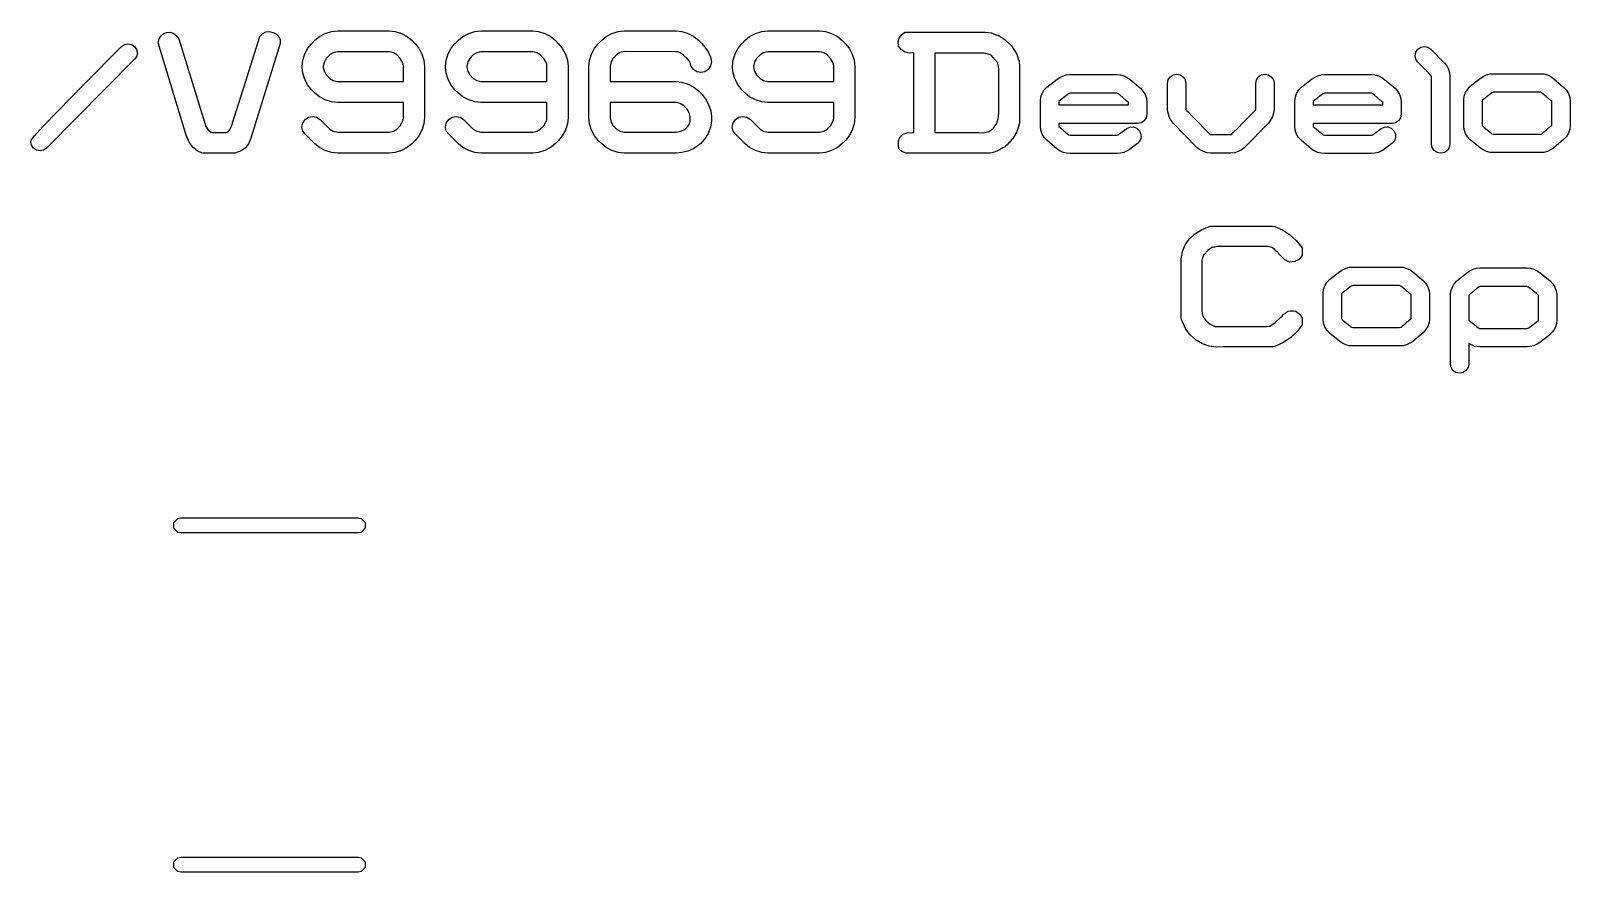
# Model space of a CAD drawing. Header units: inches. Extents: x 2.93 to 6.73, y -4.05 to -2.01.
# Drawn here: x 3.4394 to 3.9252, y -3.4378 to -3.1722 of the extents above; entities that cross this region are included whole.
import ezdxf

# ---------------------------------------------------------------- set-up
doc = ezdxf.new("R2010")
doc.units = ezdxf.units.IN
doc.header["$MEASUREMENT"] = 0
doc.layers.add('BLACK', color=7, linetype='CONTINUOUS')

msp = doc.modelspace()

# ---------------------------------------------------------------- linework, layer by layer
at = {"layer": 'BLACK', "linetype": 'CONTINUOUS'}
for p, q in [((3.46809, -3.17714), (3.46896, -3.17656)), ((3.46896, -3.17656), (3.47007, -3.17636)), ((3.47007, -3.17636), (3.4712, -3.17657)), ((3.4712, -3.17657), (3.47217, -3.17719)), ((3.47966, -3.17603), (3.47992, -3.17476)), ((3.48843, -3.20514), (3.47966, -3.17603)), ((3.47992, -3.17476), (3.48044, -3.17383)), ((3.48044, -3.17383), (3.4812, -3.17316)), ((3.4812, -3.17316), (3.48225, -3.17273)), ((3.48225, -3.17273), (3.48334, -3.17264)), ((3.48334, -3.17264), (3.48431, -3.17292)), ((3.48431, -3.17292), (3.48522, -3.17357)), ((3.48522, -3.17357), (3.48611, -3.17471)), ((3.48611, -3.17471), (3.49471, -3.20238)), ((3.50722, -3.18845), (3.51168, -3.17405)), ((3.51813, -3.17626), (3.50882, -3.20615)), ((3.51168, -3.17405), (3.51263, -3.17307)), ((3.51263, -3.17307), (3.51361, -3.17256)), ((3.51361, -3.17256), (3.51467, -3.17244)), ((3.51467, -3.17244), (3.51587, -3.17273)), ((3.51587, -3.17273), (3.517, -3.1733)), ((3.517, -3.1733), (3.51771, -3.17405)), ((3.51771, -3.17405), (3.51809, -3.17501)), ((3.51809, -3.17501), (3.51813, -3.17626)), ((3.52685, -3.17769), (3.52798, -3.17628)), ((3.52798, -3.17628), (3.52909, -3.17518)), ((3.52909, -3.17518), (3.5305, -3.17404)), ((3.5305, -3.17404), (3.53234, -3.17306)), ((3.53234, -3.17306), (3.53433, -3.17242)), ((3.53433, -3.17242), (3.5362, -3.17221)), ((3.5362, -3.17221), (3.55257, -3.17221)), ((3.55257, -3.17221), (3.55439, -3.17241)), ((3.55439, -3.17241), (3.55637, -3.17306)), ((3.55637, -3.17306), (3.55821, -3.17404)), ((3.55821, -3.17404), (3.55962, -3.17518)), ((3.55962, -3.17518), (3.56073, -3.17629)), ((3.56073, -3.17629), (3.56187, -3.17769)), ((3.57212, -3.17769), (3.57326, -3.17628)), ((3.57326, -3.17628), (3.57436, -3.17518)), ((3.57436, -3.17518), (3.57577, -3.17404)), ((3.57577, -3.17404), (3.57761, -3.17306)), ((3.57761, -3.17306), (3.5796, -3.17242)), ((3.5796, -3.17242), (3.58147, -3.17221)), ((3.58147, -3.17221), (3.59784, -3.17221)), ((3.59784, -3.17221), (3.59966, -3.17241)), ((3.59966, -3.17241), (3.60164, -3.17306)), ((3.60164, -3.17306), (3.60349, -3.17404)), ((3.60349, -3.17404), (3.60489, -3.17518)), ((3.60489, -3.17518), (3.606, -3.17629)), ((3.606, -3.17629), (3.60714, -3.17769)), ((3.61729, -3.17774), (3.61842, -3.17633)), ((3.61842, -3.17633), (3.61958, -3.17518)), ((3.61958, -3.17518), (3.62098, -3.17404)), ((3.62098, -3.17404), (3.62283, -3.17306)), ((3.62283, -3.17306), (3.62482, -3.17242)), ((3.62482, -3.17242), (3.62669, -3.17221)), ((3.62669, -3.17221), (3.64306, -3.17221)), ((3.64306, -3.17221), (3.64492, -3.17241)), ((3.64492, -3.17241), (3.64689, -3.17306)), ((3.64689, -3.17306), (3.64871, -3.17403)), ((3.64871, -3.17403), (3.65011, -3.17516)), ((3.65011, -3.17516), (3.65121, -3.17626)), ((3.65121, -3.17626), (3.65217, -3.17734)), ((3.66263, -3.17769), (3.66376, -3.17628)), ((3.66376, -3.17628), (3.66486, -3.17518)), ((3.66486, -3.17518), (3.66627, -3.17404)), ((3.66627, -3.17404), (3.66811, -3.17306)), ((3.66811, -3.17306), (3.67011, -3.17242)), ((3.67011, -3.17242), (3.67198, -3.17221)), ((3.67198, -3.17221), (3.68834, -3.17221)), ((3.68834, -3.17221), (3.69016, -3.17241)), ((3.69016, -3.17241), (3.69215, -3.17306)), ((3.69215, -3.17306), (3.69399, -3.17404)), ((3.69399, -3.17404), (3.6954, -3.17518)), ((3.6954, -3.17518), (3.6965, -3.17629)), ((3.6965, -3.17629), (3.69764, -3.17769)), ((3.71314, -3.17573), (3.71342, -3.17459)), ((3.71324, -3.17707), (3.71314, -3.17573)), ((3.71342, -3.17459), (3.71409, -3.17358)), ((3.71409, -3.17358), (3.71522, -3.17267)), ((3.71522, -3.17267), (3.71655, -3.17267)), ((3.71655, -3.17267), (3.71688, -3.17267)), ((3.71688, -3.17267), (3.74036, -3.17267)), ((3.74036, -3.17267), (3.74069, -3.17267)), ((3.74069, -3.17267), (3.74248, -3.17289)), ((3.74248, -3.17289), (3.74432, -3.17355)), ((3.74432, -3.17355), (3.74466, -3.17355)), ((3.74466, -3.17355), (3.74692, -3.17502)), ((3.74692, -3.17502), (3.74889, -3.17701)), ((3.47217, -3.18122), (3.44439, -3.20923)), ((3.4561, -3.18926), (3.46809, -3.17714)), ((3.47217, -3.17719), (3.47283, -3.17812)), ((3.47282, -3.18038), (3.47217, -3.18122)), ((3.47305, -3.17924), (3.47282, -3.18038)), ((3.47283, -3.17812), (3.47305, -3.17924)), ((3.52507, -3.18335), (3.52526, -3.18151)), ((3.52526, -3.18151), (3.52589, -3.17953)), ((3.52589, -3.17953), (3.52685, -3.17769)), ((3.53267, -3.18092), (3.53206, -3.18203)), ((3.53377, -3.17982), (3.53267, -3.18092)), ((3.53487, -3.17919), (3.53377, -3.17982)), ((3.53563, -3.17891), (3.53487, -3.17919)), ((3.5362, -3.17883), (3.53563, -3.17891)), ((3.55257, -3.17883), (3.5362, -3.17883)), ((3.55313, -3.17891), (3.55257, -3.17883)), ((3.55386, -3.17919), (3.55313, -3.17891)), ((3.55494, -3.17982), (3.55386, -3.17919)), ((3.55604, -3.18092), (3.55494, -3.17982)), ((3.55667, -3.18203), (3.55604, -3.18092)), ((3.56187, -3.17769), (3.56285, -3.17954)), ((3.56285, -3.17954), (3.5635, -3.18153)), ((3.5635, -3.18153), (3.5637, -3.18339)), ((3.57034, -3.18335), (3.57054, -3.18151)), ((3.57054, -3.18151), (3.57116, -3.17953)), ((3.57116, -3.17953), (3.57212, -3.17769)), ((3.57794, -3.18092), (3.57733, -3.18203)), ((3.57905, -3.17982), (3.57794, -3.18092)), ((3.58015, -3.17919), (3.57905, -3.17982)), ((3.5809, -3.17891), (3.58015, -3.17919)), ((3.58147, -3.17883), (3.5809, -3.17891)), ((3.59784, -3.17883), (3.58147, -3.17883)), ((3.5984, -3.17891), (3.59784, -3.17883)), ((3.59913, -3.17919), (3.5984, -3.17891)), ((3.60021, -3.17982), (3.59913, -3.17919)), ((3.60131, -3.18092), (3.60021, -3.17982)), ((3.60195, -3.18203), (3.60131, -3.18092)), ((3.60714, -3.17769), (3.60812, -3.17954)), ((3.60812, -3.17954), (3.60877, -3.18153)), ((3.60877, -3.18153), (3.60897, -3.18339)), ((3.61555, -3.18343), (3.61574, -3.18157)), ((3.61574, -3.18157), (3.61635, -3.17958)), ((3.61635, -3.17958), (3.61729, -3.17774)), ((3.62316, -3.18087), (3.62255, -3.18205)), ((3.62431, -3.17971), (3.62316, -3.18087)), ((3.62536, -3.17908), (3.62431, -3.17971)), ((3.62663, -3.17877), (3.62536, -3.17908)), ((3.643, -3.17883), (3.62663, -3.17877)), ((3.64357, -3.1789), (3.643, -3.17883)), ((3.64432, -3.17918), (3.64357, -3.1789)), ((3.64543, -3.17987), (3.64432, -3.17918)), ((3.64653, -3.18092), (3.64543, -3.17987)), ((3.64716, -3.18172), (3.64653, -3.18092)), ((3.64752, -3.1823), (3.64716, -3.18172)), ((3.65217, -3.17734), (3.6532, -3.17883)), ((3.6532, -3.17883), (3.65395, -3.18046)), ((3.65395, -3.18046), (3.65419, -3.18202)), ((3.66084, -3.18335), (3.66104, -3.18151)), ((3.66104, -3.18151), (3.66167, -3.17953)), ((3.66167, -3.17953), (3.66263, -3.17769)), ((3.66845, -3.18092), (3.66784, -3.18203)), ((3.66955, -3.17982), (3.66845, -3.18092)), ((3.67065, -3.17919), (3.66955, -3.17982)), ((3.67141, -3.17891), (3.67065, -3.17919)), ((3.67198, -3.17883), (3.67141, -3.17891)), ((3.68834, -3.17883), (3.67198, -3.17883)), ((3.68891, -3.17891), (3.68834, -3.17883)), ((3.68964, -3.17919), (3.68891, -3.17891)), ((3.69071, -3.17982), (3.68964, -3.17919)), ((3.69182, -3.18092), (3.69071, -3.17982)), ((3.69245, -3.18203), (3.69182, -3.18092)), ((3.69764, -3.17769), (3.69862, -3.17954)), ((3.69862, -3.17954), (3.69927, -3.18153)), ((3.69927, -3.18153), (3.69948, -3.18339)), ((3.71421, -3.17824), (3.71324, -3.17707)), ((3.71531, -3.17894), (3.71421, -3.17824)), ((3.71657, -3.17926), (3.71531, -3.17894)), ((3.71809, -3.17916), (3.71657, -3.17926)), ((3.71809, -3.20392), (3.71809, -3.17916)), ((3.72548, -3.17929), (3.7247, -3.17929)), ((3.7247, -3.17929), (3.7247, -3.20392)), ((3.73948, -3.17929), (3.72548, -3.17929)), ((3.74025, -3.17929), (3.73948, -3.17929)), ((3.7415, -3.17955), (3.74025, -3.17929)), ((3.74245, -3.17995), (3.7415, -3.17955)), ((3.74369, -3.18124), (3.74245, -3.17995)), ((3.74455, -3.18237), (3.74369, -3.18124)), ((3.74889, -3.17701), (3.75061, -3.1796)), ((3.75061, -3.1796), (3.75116, -3.18136)), ((3.75116, -3.18136), (3.75127, -3.18158)), ((3.75127, -3.18158), (3.75138, -3.18378)), ((3.8763, -3.18007), (3.8765, -3.17895)), ((3.8765, -3.18119), (3.8763, -3.18007)), ((3.8765, -3.17895), (3.87712, -3.17803)), ((3.87712, -3.18211), (3.8765, -3.18119)), ((3.87712, -3.17803), (3.87809, -3.17737)), ((3.87809, -3.17737), (3.87919, -3.17718)), ((3.87919, -3.17718), (3.88029, -3.17741)), ((3.88029, -3.17741), (3.8812, -3.17803)), ((3.8812, -3.17803), (3.88556, -3.18244)), ((3.52506, -3.18338), (3.52507, -3.18335)), ((3.52506, -3.18382), (3.52506, -3.18338)), ((3.52526, -3.18559), (3.52506, -3.18382)), ((3.52589, -3.18756), (3.52526, -3.18559)), ((3.53206, -3.18203), (3.53173, -3.18335)), ((3.53173, -3.18335), (3.53173, -3.18379)), ((3.53173, -3.18379), (3.53206, -3.18507)), ((3.53206, -3.18507), (3.53267, -3.18611)), ((3.53267, -3.18611), (3.53377, -3.18722)), ((3.55695, -3.18278), (3.55667, -3.18203)), ((3.55703, -3.18335), (3.55695, -3.18278)), ((3.55703, -3.18821), (3.55703, -3.18335)), ((3.5637, -3.18339), (3.5637, -3.1997)), ((3.57034, -3.18338), (3.57034, -3.18335)), ((3.57034, -3.18382), (3.57034, -3.18338)), ((3.57053, -3.18559), (3.57034, -3.18382)), ((3.57116, -3.18756), (3.57053, -3.18559)), ((3.57733, -3.18203), (3.577, -3.18335)), ((3.577, -3.18335), (3.577, -3.18379)), ((3.577, -3.18379), (3.57733, -3.18507)), ((3.57733, -3.18507), (3.57794, -3.18611)), ((3.57794, -3.18611), (3.57905, -3.18722)), ((3.60222, -3.18278), (3.60195, -3.18203)), ((3.6023, -3.18335), (3.60222, -3.18278)), ((3.6023, -3.18821), (3.6023, -3.18335)), ((3.60897, -3.18339), (3.60897, -3.1997)), ((3.61555, -3.19971), (3.61555, -3.18343)), ((3.62255, -3.18205), (3.62222, -3.18335)), ((3.62222, -3.18335), (3.62222, -3.18821)), ((3.64784, -3.18347), (3.64752, -3.1823)), ((3.64859, -3.18447), (3.64784, -3.18347)), ((3.64964, -3.18516), (3.64859, -3.18447)), ((3.65083, -3.18538), (3.64964, -3.18516)), ((3.65211, -3.18514), (3.65083, -3.18538)), ((3.6532, -3.18439), (3.65211, -3.18514)), ((3.65394, -3.1833), (3.6532, -3.18439)), ((3.65419, -3.18202), (3.65394, -3.1833)), ((3.66084, -3.18338), (3.66084, -3.18335)), ((3.66084, -3.18382), (3.66084, -3.18338)), ((3.66104, -3.18559), (3.66084, -3.18382)), ((3.66167, -3.18756), (3.66104, -3.18559)), ((3.66784, -3.18203), (3.66751, -3.18335)), ((3.66751, -3.18335), (3.66751, -3.18379)), ((3.66751, -3.18379), (3.66784, -3.18507)), ((3.66784, -3.18507), (3.66845, -3.18611)), ((3.66845, -3.18611), (3.66955, -3.18722)), ((3.69273, -3.18278), (3.69245, -3.18203)), ((3.69281, -3.18335), (3.69273, -3.18278)), ((3.69281, -3.18821), (3.69281, -3.18335)), ((3.69948, -3.18339), (3.69948, -3.1997)), ((3.74488, -3.18424), (3.74455, -3.18237)), ((3.74488, -3.1981), (3.74488, -3.18424)), ((3.75138, -3.18378), (3.75138, -3.20137)), ((3.76415, -3.18691), (3.76521, -3.18644)), ((3.76521, -3.18644), (3.76633, -3.18615)), ((3.76633, -3.18615), (3.76734, -3.18606)), ((3.76734, -3.18606), (3.78222, -3.18606)), ((3.78222, -3.18606), (3.78327, -3.18616)), ((3.78327, -3.18616), (3.78439, -3.18647)), ((3.78439, -3.18647), (3.78545, -3.18696)), ((3.79901, -3.18673), (3.79992, -3.18611)), ((3.79992, -3.18611), (3.80104, -3.1859)), ((3.80104, -3.1859), (3.80217, -3.18611)), ((3.80217, -3.18611), (3.80311, -3.18673)), ((3.82678, -3.18673), (3.8277, -3.18611)), ((3.8277, -3.18611), (3.82882, -3.1859)), ((3.82882, -3.1859), (3.82995, -3.18611)), ((3.82995, -3.18611), (3.83089, -3.18673)), ((3.84447, -3.18691), (3.84552, -3.18644)), ((3.84552, -3.18644), (3.84665, -3.18615)), ((3.84665, -3.18615), (3.84765, -3.18606)), ((3.84765, -3.18606), (3.86253, -3.18606)), ((3.86253, -3.18606), (3.86358, -3.18616)), ((3.86358, -3.18616), (3.86471, -3.18647)), ((3.86471, -3.18647), (3.86577, -3.18696)), ((3.87776, -3.18277), (3.87712, -3.18211)), ((3.87919, -3.18423), (3.87776, -3.18277)), ((3.88065, -3.18572), (3.87919, -3.18423)), ((3.88137, -3.18646), (3.88065, -3.18572)), ((3.88148, -3.18674), (3.88137, -3.18646)), ((3.88556, -3.18244), (3.88624, -3.18329)), ((3.88624, -3.18329), (3.8868, -3.18437)), ((3.8868, -3.18437), (3.88715, -3.18553)), ((3.88715, -3.18553), (3.88726, -3.18663)), ((3.88726, -3.18663), (3.88726, -3.20796)), ((3.89693, -3.18719), (3.89778, -3.1866)), ((3.89778, -3.1866), (3.89883, -3.18614)), ((3.89883, -3.18614), (3.89996, -3.18584)), ((3.89996, -3.18584), (3.90096, -3.18575)), ((3.90096, -3.18575), (3.91584, -3.18575)), ((3.91584, -3.18575), (3.91689, -3.18585)), ((3.91689, -3.18585), (3.91802, -3.18616)), ((3.91802, -3.18616), (3.91908, -3.18665)), ((3.91908, -3.18665), (3.91992, -3.18724)), ((3.44805, -3.19747), (3.4561, -3.18926)), ((3.50276, -3.20233), (3.50722, -3.18845)), ((3.52685, -3.1894), (3.52589, -3.18756)), ((3.52798, -3.19081), (3.52685, -3.1894)), ((3.52909, -3.19191), (3.52798, -3.19081)), ((3.53377, -3.18722), (3.53487, -3.18788)), ((3.53487, -3.18788), (3.5362, -3.18821)), ((3.5362, -3.18821), (3.55703, -3.18821)), ((3.57212, -3.1894), (3.57116, -3.18756)), ((3.57326, -3.19081), (3.57212, -3.1894)), ((3.57436, -3.19191), (3.57326, -3.19081)), ((3.57905, -3.18722), (3.58015, -3.18788)), ((3.58015, -3.18788), (3.58147, -3.18821)), ((3.58147, -3.18821), (3.6023, -3.18821)), ((3.62222, -3.18821), (3.64306, -3.18821)), ((3.64306, -3.18821), (3.64488, -3.18841)), ((3.64488, -3.18841), (3.64686, -3.18904)), ((3.64686, -3.18904), (3.6487, -3.19)), ((3.6487, -3.19), (3.65011, -3.19113)), ((3.65011, -3.19113), (3.65121, -3.19224)), ((3.66263, -3.1894), (3.66167, -3.18756)), ((3.66376, -3.19081), (3.66263, -3.1894)), ((3.66486, -3.19191), (3.66376, -3.19081)), ((3.66955, -3.18722), (3.67065, -3.18788)), ((3.67065, -3.18788), (3.67198, -3.18821)), ((3.67198, -3.18821), (3.69281, -3.18821)), ((3.75857, -3.192), (3.75923, -3.1909)), ((3.75923, -3.1909), (3.76006, -3.19003)), ((3.76006, -3.19003), (3.76331, -3.18749)), ((3.76331, -3.18749), (3.76415, -3.18691)), ((3.78545, -3.18696), (3.7863, -3.18755)), ((3.7863, -3.18755), (3.7896, -3.19037)), ((3.7896, -3.19037), (3.79039, -3.19124)), ((3.79039, -3.19124), (3.79104, -3.19234)), ((3.79818, -3.18883), (3.79839, -3.18766)), ((3.79818, -3.19712), (3.79818, -3.18883)), ((3.79839, -3.18766), (3.79901, -3.18673)), ((3.80311, -3.18673), (3.80375, -3.18766)), ((3.80375, -3.18766), (3.80396, -3.18883)), ((3.80396, -3.18883), (3.80396, -3.19704)), ((3.82596, -3.18883), (3.82617, -3.18766)), ((3.82596, -3.19704), (3.82596, -3.18883)), ((3.82617, -3.18766), (3.82678, -3.18673)), ((3.83089, -3.18673), (3.83153, -3.18766)), ((3.83153, -3.18766), (3.83175, -3.18883)), ((3.83175, -3.18883), (3.83175, -3.19712)), ((3.83888, -3.192), (3.83954, -3.1909)), ((3.83954, -3.1909), (3.84037, -3.19003)), ((3.84037, -3.19003), (3.84362, -3.18749)), ((3.84362, -3.18749), (3.84447, -3.18691)), ((3.86577, -3.18696), (3.86661, -3.18755)), ((3.86661, -3.18755), (3.86992, -3.19037)), ((3.86992, -3.19037), (3.8707, -3.19124)), ((3.8707, -3.19124), (3.87135, -3.19234)), ((3.88148, -3.20796), (3.88148, -3.18674)), ((3.89219, -3.19169), (3.89285, -3.1906)), ((3.89285, -3.1906), (3.89368, -3.18973)), ((3.89368, -3.18973), (3.89693, -3.18719)), ((3.91992, -3.18724), (3.92323, -3.19006)), ((3.92323, -3.19006), (3.92401, -3.19092)), ((3.92401, -3.19092), (3.92466, -3.19202)), ((3.5305, -3.19304), (3.52909, -3.19191)), ((3.53234, -3.194), (3.5305, -3.19304)), ((3.53433, -3.19463), (3.53234, -3.194)), ((3.5362, -3.19483), (3.53433, -3.19463)), ((3.55703, -3.19483), (3.5362, -3.19483)), ((3.55703, -3.19971), (3.55703, -3.19483)), ((3.57577, -3.19304), (3.57436, -3.19191)), ((3.57761, -3.194), (3.57577, -3.19304)), ((3.5796, -3.19463), (3.57761, -3.194)), ((3.58147, -3.19483), (3.5796, -3.19463)), ((3.6023, -3.19483), (3.58147, -3.19483)), ((3.6023, -3.19971), (3.6023, -3.19483)), ((3.64306, -3.19483), (3.62222, -3.19483)), ((3.62222, -3.19483), (3.62222, -3.19971)), ((3.64362, -3.19491), (3.64306, -3.19483)), ((3.64435, -3.19519), (3.64362, -3.19491)), ((3.64543, -3.19583), (3.64435, -3.19519)), ((3.64653, -3.19694), (3.64543, -3.19583)), ((3.65121, -3.19224), (3.65235, -3.19365)), ((3.65235, -3.19365), (3.65333, -3.19549)), ((3.65333, -3.19549), (3.65399, -3.19747)), ((3.66627, -3.19304), (3.66486, -3.19191)), ((3.66811, -3.194), (3.66627, -3.19304)), ((3.67011, -3.19463), (3.66811, -3.194)), ((3.67198, -3.19483), (3.67011, -3.19463)), ((3.69281, -3.19483), (3.67198, -3.19483)), ((3.69281, -3.19971), (3.69281, -3.19483)), ((3.75802, -3.19435), (3.75815, -3.1932)), ((3.75802, -3.19451), (3.75802, -3.19435)), ((3.75802, -3.20247), (3.75802, -3.19451)), ((3.75815, -3.1932), (3.75857, -3.192)), ((3.76436, -3.19408), (3.76381, -3.19451)), ((3.76381, -3.19451), (3.76381, -3.1956)), ((3.76381, -3.1956), (3.7858, -3.1956)), ((3.76541, -3.19326), (3.76436, -3.19408)), ((3.76642, -3.19245), (3.76541, -3.19326)), ((3.76689, -3.19207), (3.76642, -3.19245)), ((3.76714, -3.19196), (3.76689, -3.19207)), ((3.76739, -3.1919), (3.76714, -3.19196)), ((3.78216, -3.1919), (3.76739, -3.1919)), ((3.78255, -3.19207), (3.78216, -3.1919)), ((3.78307, -3.19247), (3.78255, -3.19207)), ((3.78412, -3.19337), (3.78307, -3.19247)), ((3.78519, -3.19427), (3.78412, -3.19337)), ((3.78575, -3.19473), (3.78519, -3.19427)), ((3.7858, -3.19478), (3.78575, -3.19473)), ((3.7858, -3.1956), (3.7858, -3.19478)), ((3.79104, -3.19234), (3.79145, -3.19354)), ((3.79145, -3.19354), (3.79159, -3.19469)), ((3.79159, -3.19469), (3.79159, -3.19856)), ((3.83833, -3.19435), (3.83847, -3.1932)), ((3.83833, -3.19451), (3.83833, -3.19435)), ((3.83833, -3.20247), (3.83833, -3.19451)), ((3.83847, -3.1932), (3.83888, -3.192)), ((3.84467, -3.19408), (3.84412, -3.19451)), ((3.84412, -3.19451), (3.84412, -3.1956)), ((3.84412, -3.1956), (3.86611, -3.1956)), ((3.84572, -3.19326), (3.84467, -3.19408)), ((3.84674, -3.19245), (3.84572, -3.19326)), ((3.8472, -3.19207), (3.84674, -3.19245)), ((3.84745, -3.19196), (3.8472, -3.19207)), ((3.8477, -3.1919), (3.84745, -3.19196)), ((3.86247, -3.1919), (3.8477, -3.1919)), ((3.86286, -3.19207), (3.86247, -3.1919)), ((3.86338, -3.19247), (3.86286, -3.19207)), ((3.86443, -3.19337), (3.86338, -3.19247)), ((3.8655, -3.19427), (3.86443, -3.19337)), ((3.86606, -3.19473), (3.8655, -3.19427)), ((3.86611, -3.19478), (3.86606, -3.19473)), ((3.86611, -3.1956), (3.86611, -3.19478)), ((3.87135, -3.19234), (3.87176, -3.19354)), ((3.87176, -3.19354), (3.8719, -3.19469)), ((3.8719, -3.19469), (3.8719, -3.19856)), ((3.89164, -3.19404), (3.89178, -3.19289)), ((3.89164, -3.19423), (3.89164, -3.19404)), ((3.89164, -3.20227), (3.89164, -3.19423)), ((3.89178, -3.19289), (3.89219, -3.19169)), ((3.89798, -3.19379), (3.89743, -3.19423)), ((3.89743, -3.19423), (3.89743, -3.20214)), ((3.89903, -3.19297), (3.89798, -3.19379)), ((3.90005, -3.19215), (3.89903, -3.19297)), ((3.90052, -3.19176), (3.90005, -3.19215)), ((3.90077, -3.19165), (3.90052, -3.19176)), ((3.90101, -3.1916), (3.90077, -3.19165)), ((3.91579, -3.1916), (3.90101, -3.1916)), ((3.91617, -3.19176), (3.91579, -3.1916)), ((3.91669, -3.19217), (3.91617, -3.19176)), ((3.91774, -3.19308), (3.91669, -3.19217)), ((3.91881, -3.19398), (3.91774, -3.19308)), ((3.91937, -3.19445), (3.91881, -3.19398)), ((3.91942, -3.1945), (3.91937, -3.19445)), ((3.91942, -3.20203), (3.91942, -3.1945)), ((3.92466, -3.19202), (3.92507, -3.19322)), ((3.92507, -3.19322), (3.92521, -3.19437)), ((3.92521, -3.19437), (3.92521, -3.20216)), ((3.44312, -3.20257), (3.44805, -3.19747)), ((3.52527, -3.20133), (3.52606, -3.20019)), ((3.52606, -3.20019), (3.5271, -3.19949)), ((3.5271, -3.19949), (3.52837, -3.19925)), ((3.52837, -3.19925), (3.52962, -3.19948)), ((3.52962, -3.19948), (3.53074, -3.20019)), ((3.53074, -3.20019), (3.53377, -3.20327)), ((3.55604, -3.20216), (3.55667, -3.20105)), ((3.55667, -3.20105), (3.55695, -3.20029)), ((3.55695, -3.20029), (3.55703, -3.19971)), ((3.5637, -3.1997), (3.5635, -3.20156)), ((3.57054, -3.20133), (3.57133, -3.20019)), ((3.57133, -3.20019), (3.57237, -3.19949)), ((3.57237, -3.19949), (3.57364, -3.19925)), ((3.57364, -3.19925), (3.57489, -3.19948)), ((3.57489, -3.19948), (3.57601, -3.20019)), ((3.57601, -3.20019), (3.57905, -3.20327)), ((3.60131, -3.20216), (3.60195, -3.20105)), ((3.60195, -3.20105), (3.60222, -3.20029)), ((3.60222, -3.20029), (3.6023, -3.19971)), ((3.60897, -3.1997), (3.60877, -3.20156)), ((3.61555, -3.19972), (3.61555, -3.19971)), ((3.61575, -3.20158), (3.61555, -3.19972)), ((3.62222, -3.19971), (3.62255, -3.20105)), ((3.62255, -3.20105), (3.62316, -3.20216)), ((3.64716, -3.19802), (3.64653, -3.19694)), ((3.64752, -3.19927), (3.64716, -3.19802)), ((3.64722, -3.2018), (3.64752, -3.20077)), ((3.64752, -3.20077), (3.64752, -3.19927)), ((3.65419, -3.20073), (3.65395, -3.2026)), ((3.65399, -3.19747), (3.65419, -3.19924)), ((3.65419, -3.19924), (3.65419, -3.20073)), ((3.66104, -3.20133), (3.66183, -3.20019)), ((3.66183, -3.20019), (3.66287, -3.19949)), ((3.66287, -3.19949), (3.66415, -3.19925)), ((3.66415, -3.19925), (3.66539, -3.19948)), ((3.66539, -3.19948), (3.66652, -3.20019)), ((3.66652, -3.20019), (3.66955, -3.20327)), ((3.69182, -3.20216), (3.69245, -3.20105)), ((3.69245, -3.20105), (3.69273, -3.20029)), ((3.69273, -3.20029), (3.69281, -3.19971)), ((3.69948, -3.1997), (3.69927, -3.20156)), ((3.74417, -3.20161), (3.74474, -3.20003)), ((3.74474, -3.20003), (3.74488, -3.1981)), ((3.78979, -3.20123), (3.78867, -3.20144)), ((3.79073, -3.20061), (3.78979, -3.20123)), ((3.79137, -3.19969), (3.79073, -3.20061)), ((3.79159, -3.19856), (3.79137, -3.19969)), ((3.79829, -3.19822), (3.79818, -3.19712)), ((3.79865, -3.19939), (3.79829, -3.19822)), ((3.7992, -3.20047), (3.79865, -3.19939)), ((3.79989, -3.20132), (3.7992, -3.20047)), ((3.80396, -3.19704), (3.80399, -3.19715)), ((3.80399, -3.19715), (3.80402, -3.19726)), ((3.80402, -3.19726), (3.80463, -3.19784)), ((3.80463, -3.19784), (3.806, -3.19928)), ((3.806, -3.19928), (3.80779, -3.20109)), ((3.80779, -3.20109), (3.80959, -3.20291)), ((3.82028, -3.20291), (3.82207, -3.20109)), ((3.82207, -3.20109), (3.82386, -3.19928)), ((3.82386, -3.19928), (3.82524, -3.19787)), ((3.82524, -3.19787), (3.82585, -3.19726)), ((3.82585, -3.19726), (3.82596, -3.19704)), ((3.83067, -3.20047), (3.82998, -3.20132)), ((3.83125, -3.19939), (3.83067, -3.20047)), ((3.83162, -3.19822), (3.83125, -3.19939)), ((3.83175, -3.19712), (3.83162, -3.19822)), ((3.8701, -3.20123), (3.86898, -3.20144)), ((3.87104, -3.20061), (3.8701, -3.20123)), ((3.87168, -3.19969), (3.87104, -3.20061)), ((3.8719, -3.19856), (3.87168, -3.19969)), ((3.43959, -3.20669), (3.44056, -3.20539)), ((3.44056, -3.20539), (3.44312, -3.20257)), ((3.48948, -3.20758), (3.48843, -3.20514)), ((3.49471, -3.20238), (3.49546, -3.20364)), ((3.49546, -3.20364), (3.49653, -3.20436)), ((3.49653, -3.20436), (3.50094, -3.20431)), ((3.50094, -3.20431), (3.50168, -3.20409)), ((3.50168, -3.20409), (3.50228, -3.20349)), ((3.50228, -3.20349), (3.50276, -3.20233)), ((3.50882, -3.20615), (3.50811, -3.20785)), ((3.52501, -3.20261), (3.52527, -3.20133)), ((3.52527, -3.20387), (3.52501, -3.20261)), ((3.52606, -3.20487), (3.52527, -3.20387)), ((3.52909, -3.20793), (3.52606, -3.20487)), ((3.53377, -3.20327), (3.53487, -3.20388)), ((3.53487, -3.20388), (3.5362, -3.20421)), ((3.5362, -3.20421), (3.55257, -3.20421)), ((3.55257, -3.20421), (3.55386, -3.20388)), ((3.55386, -3.20388), (3.55494, -3.20327)), ((3.55494, -3.20327), (3.55604, -3.20216)), ((3.56187, -3.2054), (3.56073, -3.2068)), ((3.56285, -3.20355), (3.56187, -3.2054)), ((3.5635, -3.20156), (3.56285, -3.20355)), ((3.57028, -3.20261), (3.57054, -3.20133)), ((3.57054, -3.20387), (3.57028, -3.20261)), ((3.57133, -3.20487), (3.57054, -3.20387)), ((3.57436, -3.20793), (3.57133, -3.20487)), ((3.57905, -3.20327), (3.58015, -3.20388)), ((3.58015, -3.20388), (3.58147, -3.20421)), ((3.58147, -3.20421), (3.59784, -3.20421)), ((3.59784, -3.20421), (3.59913, -3.20388)), ((3.59913, -3.20388), (3.60021, -3.20327)), ((3.60021, -3.20327), (3.60131, -3.20216)), ((3.60714, -3.2054), (3.606, -3.2068)), ((3.60812, -3.20355), (3.60714, -3.2054)), ((3.60877, -3.20156), (3.60812, -3.20355)), ((3.61638, -3.20357), (3.61575, -3.20158)), ((3.61734, -3.2054), (3.61638, -3.20357)), ((3.61847, -3.20681), (3.61734, -3.2054)), ((3.62316, -3.20216), (3.62426, -3.20327)), ((3.62426, -3.20327), (3.62536, -3.20391)), ((3.62536, -3.20391), (3.62668, -3.20421)), ((3.62668, -3.20421), (3.64306, -3.20421)), ((3.64306, -3.20421), (3.64454, -3.20391)), ((3.64454, -3.20391), (3.64592, -3.20327)), ((3.64592, -3.20327), (3.64658, -3.20266)), ((3.64658, -3.20266), (3.64722, -3.2018)), ((3.6532, -3.20462), (3.65207, -3.20647)), ((3.65395, -3.2026), (3.6532, -3.20462)), ((3.66078, -3.20261), (3.66104, -3.20133)), ((3.66105, -3.20387), (3.66078, -3.20261)), ((3.66183, -3.20487), (3.66105, -3.20387)), ((3.66486, -3.20793), (3.66183, -3.20487)), ((3.66955, -3.20327), (3.67065, -3.20388)), ((3.67065, -3.20388), (3.67198, -3.20421)), ((3.67198, -3.20421), (3.68834, -3.20421)), ((3.68834, -3.20421), (3.68964, -3.20388)), ((3.68964, -3.20388), (3.69071, -3.20327)), ((3.69071, -3.20327), (3.69182, -3.20216)), ((3.69764, -3.2054), (3.6965, -3.2068)), ((3.69862, -3.20355), (3.69764, -3.2054)), ((3.69927, -3.20156), (3.69862, -3.20355)), ((3.71329, -3.20699), (3.71379, -3.20573)), ((3.71379, -3.20573), (3.71467, -3.20489)), ((3.71467, -3.20489), (3.71603, -3.20441)), ((3.71603, -3.20441), (3.71809, -3.20436)), ((3.71809, -3.20436), (3.71809, -3.20392)), ((3.7247, -3.20392), (3.7247, -3.20436)), ((3.7247, -3.20436), (3.73859, -3.20436)), ((3.73859, -3.20436), (3.74006, -3.20437)), ((3.74006, -3.20437), (3.74179, -3.20404)), ((3.74179, -3.20404), (3.74321, -3.20293)), ((3.74321, -3.20293), (3.74417, -3.20161)), ((3.74951, -3.20588), (3.7494, -3.20621)), ((3.74962, -3.20566), (3.74951, -3.20588)), ((3.74984, -3.20555), (3.74962, -3.20566)), ((3.7502, -3.20475), (3.74984, -3.20555)), ((3.75061, -3.20412), (3.7502, -3.20475)), ((3.75138, -3.20137), (3.75061, -3.20412)), ((3.75815, -3.20362), (3.75802, -3.20247)), ((3.75854, -3.20482), (3.75815, -3.20362)), ((3.75918, -3.20591), (3.75854, -3.20482)), ((3.76, -3.20678), (3.75918, -3.20591)), ((3.78867, -3.20144), (3.76381, -3.20144)), ((3.76381, -3.20144), (3.76381, -3.20236)), ((3.76381, -3.20236), (3.76381, -3.20242)), ((3.76381, -3.20242), (3.76436, -3.20288)), ((3.76436, -3.20288), (3.76543, -3.20375)), ((3.76543, -3.20375), (3.76648, -3.20462)), ((3.76648, -3.20462), (3.76695, -3.20503)), ((3.76695, -3.20503), (3.76739, -3.20513)), ((3.76739, -3.20513), (3.78216, -3.20513)), ((3.78216, -3.20513), (3.7826, -3.20503)), ((3.7826, -3.20503), (3.78271, -3.20492)), ((3.78271, -3.20492), (3.78525, -3.2031)), ((3.78525, -3.2031), (3.78629, -3.20261)), ((3.78629, -3.20261), (3.7874, -3.20257)), ((3.7874, -3.20257), (3.78844, -3.20296)), ((3.78844, -3.20296), (3.78927, -3.20376)), ((3.78927, -3.20376), (3.78976, -3.2048)), ((3.7898, -3.20592), (3.78941, -3.20697)), ((3.78976, -3.2048), (3.7898, -3.20592)), ((3.80749, -3.20911), (3.79989, -3.20132)), ((3.80959, -3.20291), (3.81097, -3.20435)), ((3.81097, -3.20435), (3.81157, -3.20492)), ((3.81157, -3.20492), (3.81168, -3.20495)), ((3.81168, -3.20495), (3.81179, -3.20498)), ((3.81179, -3.20498), (3.81808, -3.20498)), ((3.81808, -3.20498), (3.81819, -3.20495)), ((3.81819, -3.20495), (3.8183, -3.20492)), ((3.8183, -3.20492), (3.81887, -3.20432)), ((3.81887, -3.20432), (3.82028, -3.20291)), ((3.82998, -3.20132), (3.82237, -3.20911)), ((3.83846, -3.20362), (3.83833, -3.20247)), ((3.83886, -3.20482), (3.83846, -3.20362)), ((3.83949, -3.20591), (3.83886, -3.20482)), ((3.84032, -3.20678), (3.83949, -3.20591)), ((3.86898, -3.20144), (3.84412, -3.20144)), ((3.84412, -3.20144), (3.84412, -3.20236)), ((3.84412, -3.20236), (3.84412, -3.20242)), ((3.84412, -3.20242), (3.84467, -3.20288)), ((3.84467, -3.20288), (3.84575, -3.20375)), ((3.84575, -3.20375), (3.84679, -3.20462)), ((3.84679, -3.20462), (3.84726, -3.20503)), ((3.84726, -3.20503), (3.8477, -3.20513)), ((3.8477, -3.20513), (3.86247, -3.20513)), ((3.86247, -3.20513), (3.86291, -3.20503)), ((3.86291, -3.20503), (3.86303, -3.20492)), ((3.86303, -3.20492), (3.86556, -3.2031)), ((3.86556, -3.2031), (3.8666, -3.20261)), ((3.8666, -3.20261), (3.86771, -3.20257)), ((3.86771, -3.20257), (3.86875, -3.20296)), ((3.86875, -3.20296), (3.86958, -3.20376)), ((3.86958, -3.20376), (3.87007, -3.2048)), ((3.87011, -3.20592), (3.86972, -3.20697)), ((3.87007, -3.2048), (3.87011, -3.20592)), ((3.89178, -3.20342), (3.89164, -3.20227)), ((3.89219, -3.20462), (3.89178, -3.20342)), ((3.89284, -3.20572), (3.89219, -3.20462)), ((3.89363, -3.20658), (3.89284, -3.20572)), ((3.89743, -3.20214), (3.89798, -3.2026)), ((3.89798, -3.2026), (3.89903, -3.20345)), ((3.89903, -3.20345), (3.90005, -3.20428)), ((3.90005, -3.20428), (3.90052, -3.20472)), ((3.90052, -3.20472), (3.90101, -3.20483)), ((3.90101, -3.20483), (3.91579, -3.20483)), ((3.91579, -3.20483), (3.91623, -3.20472)), ((3.91623, -3.20472), (3.91669, -3.2043)), ((3.91669, -3.2043), (3.91774, -3.20343)), ((3.91774, -3.20343), (3.91881, -3.20255)), ((3.91881, -3.20255), (3.91937, -3.20208)), ((3.91937, -3.20208), (3.91942, -3.20203)), ((3.924, -3.2056), (3.92317, -3.20647)), ((3.92466, -3.20451), (3.924, -3.2056)), ((3.92507, -3.20331), (3.92466, -3.20451)), ((3.92521, -3.20216), (3.92507, -3.20331)), ((3.43943, -3.20724), (3.43959, -3.20669)), ((3.43964, -3.20827), (3.43943, -3.20724)), ((3.44031, -3.20923), (3.43964, -3.20827)), ((3.44127, -3.20985), (3.44031, -3.20923)), ((3.44235, -3.21006), (3.44127, -3.20985)), ((3.44347, -3.20985), (3.44235, -3.21006)), ((3.44439, -3.20923), (3.44347, -3.20985)), ((3.49063, -3.2091), (3.48948, -3.20758)), ((3.49206, -3.21017), (3.49063, -3.2091)), ((3.49372, -3.21083), (3.49206, -3.21017)), ((3.50386, -3.21083), (3.49372, -3.21083)), ((3.50586, -3.21008), (3.50386, -3.21083)), ((3.50716, -3.20913), (3.50586, -3.21008)), ((3.50811, -3.20785), (3.50716, -3.20913)), ((3.5305, -3.20905), (3.52909, -3.20793)), ((3.53234, -3.21001), (3.5305, -3.20905)), ((3.53433, -3.21063), (3.53234, -3.21001)), ((3.5362, -3.21083), (3.53433, -3.21063)), ((3.55257, -3.21083), (3.5362, -3.21083)), ((3.55439, -3.21063), (3.55257, -3.21083)), ((3.55637, -3.21), (3.55439, -3.21063)), ((3.55821, -3.20904), (3.55637, -3.21)), ((3.55962, -3.20791), (3.55821, -3.20904)), ((3.56073, -3.2068), (3.55962, -3.20791)), ((3.57577, -3.20905), (3.57436, -3.20793)), ((3.57761, -3.21001), (3.57577, -3.20905)), ((3.5796, -3.21063), (3.57761, -3.21001)), ((3.58147, -3.21083), (3.5796, -3.21063)), ((3.59784, -3.21083), (3.58147, -3.21083)), ((3.59966, -3.21063), (3.59784, -3.21083)), ((3.60164, -3.21), (3.59966, -3.21063)), ((3.60348, -3.20904), (3.60164, -3.21)), ((3.60489, -3.20791), (3.60348, -3.20904)), ((3.606, -3.2068), (3.60489, -3.20791)), ((3.61958, -3.20791), (3.61847, -3.20681)), ((3.62099, -3.20904), (3.61958, -3.20791)), ((3.62283, -3.21), (3.62099, -3.20904)), ((3.62482, -3.21063), (3.62283, -3.21)), ((3.62669, -3.21083), (3.62482, -3.21063)), ((3.64306, -3.21083), (3.62669, -3.21083)), ((3.64483, -3.21067), (3.64306, -3.21083)), ((3.64678, -3.21017), (3.64483, -3.21067)), ((3.64861, -3.20937), (3.64678, -3.21017)), ((3.65006, -3.2084), (3.64861, -3.20937)), ((3.65077, -3.20785), (3.65006, -3.2084)), ((3.65207, -3.20647), (3.65077, -3.20785)), ((3.66627, -3.20905), (3.66486, -3.20793)), ((3.66811, -3.21001), (3.66627, -3.20905)), ((3.6701, -3.21063), (3.66811, -3.21001)), ((3.67198, -3.21083), (3.6701, -3.21063)), ((3.68834, -3.21083), (3.67198, -3.21083)), ((3.69017, -3.21063), (3.68834, -3.21083)), ((3.69215, -3.21), (3.69017, -3.21063)), ((3.69399, -3.20904), (3.69215, -3.21)), ((3.6954, -3.20791), (3.69399, -3.20904)), ((3.6965, -3.2068), (3.6954, -3.20791)), ((3.71324, -3.20886), (3.71329, -3.20699)), ((3.7135, -3.20954), (3.71324, -3.20886)), ((3.7139, -3.21), (3.7135, -3.20954)), ((3.71445, -3.21033), (3.7139, -3.21)), ((3.71555, -3.21083), (3.71445, -3.21033)), ((3.7161, -3.21083), (3.71555, -3.21083)), ((3.71688, -3.21083), (3.7161, -3.21083)), ((3.71765, -3.21083), (3.71688, -3.21083)), ((3.71809, -3.21083), (3.71765, -3.21083)), ((3.74212, -3.21083), (3.71809, -3.21083)), ((3.74278, -3.21072), (3.74212, -3.21083)), ((3.74311, -3.21061), (3.74278, -3.21072)), ((3.74432, -3.21017), (3.74311, -3.21061)), ((3.74565, -3.20951), (3.74432, -3.21017)), ((3.7462, -3.20912), (3.74565, -3.20951)), ((3.74675, -3.20885), (3.7462, -3.20912)), ((3.74712, -3.20843), (3.74675, -3.20885)), ((3.74752, -3.20819), (3.74712, -3.20843)), ((3.74791, -3.20772), (3.74752, -3.20819)), ((3.74829, -3.20742), (3.74791, -3.20772)), ((3.74884, -3.20673), (3.74829, -3.20742)), ((3.7494, -3.20621), (3.74884, -3.20673)), ((3.76326, -3.20954), (3.76, -3.20678)), ((3.76414, -3.21013), (3.76326, -3.20954)), ((3.76518, -3.21059), (3.76414, -3.21013)), ((3.76629, -3.21089), (3.76518, -3.21059)), ((3.76734, -3.21098), (3.76629, -3.21089)), ((3.78222, -3.21098), (3.76734, -3.21098)), ((3.78326, -3.21089), (3.78222, -3.21098)), ((3.78437, -3.21059), (3.78326, -3.21089)), ((3.78541, -3.21013), (3.78437, -3.21059)), ((3.7863, -3.20953), (3.78541, -3.21013)), ((3.78861, -3.20781), (3.78624, -3.20956)), ((3.78624, -3.20956), (3.7863, -3.20953)), ((3.78941, -3.20697), (3.78861, -3.20781)), ((3.80835, -3.2098), (3.80749, -3.20911)), ((3.80945, -3.21036), (3.80835, -3.2098)), ((3.81064, -3.21071), (3.80945, -3.21036)), ((3.81174, -3.21083), (3.81064, -3.21071)), ((3.81813, -3.21083), (3.81174, -3.21083)), ((3.81923, -3.21071), (3.81813, -3.21083)), ((3.82042, -3.21036), (3.81923, -3.21071)), ((3.82152, -3.2098), (3.82042, -3.21036)), ((3.82237, -3.20911), (3.82152, -3.2098)), ((3.84357, -3.20954), (3.84032, -3.20678)), ((3.84445, -3.21013), (3.84357, -3.20954)), ((3.8455, -3.21059), (3.84445, -3.21013)), ((3.8466, -3.21089), (3.8455, -3.21059)), ((3.84765, -3.21098), (3.8466, -3.21089)), ((3.86253, -3.21098), (3.84765, -3.21098)), ((3.86357, -3.21089), (3.86253, -3.21098)), ((3.86468, -3.21059), (3.86357, -3.21089)), ((3.86572, -3.21013), (3.86468, -3.21059)), ((3.86661, -3.20953), (3.86572, -3.21013)), ((3.86892, -3.20781), (3.86656, -3.20956)), ((3.86656, -3.20956), (3.86661, -3.20953)), ((3.86972, -3.20697), (3.86892, -3.20781)), ((3.88169, -3.20908), (3.88148, -3.20796)), ((3.88231, -3.21), (3.88169, -3.20908)), ((3.88323, -3.21062), (3.88231, -3.21)), ((3.8844, -3.21083), (3.88323, -3.21062)), ((3.88552, -3.21062), (3.8844, -3.21083)), ((3.88644, -3.21), (3.88552, -3.21062)), ((3.88706, -3.20908), (3.88644, -3.21)), ((3.88726, -3.20796), (3.88706, -3.20908)), ((3.89693, -3.20924), (3.89363, -3.20658)), ((3.89777, -3.20982), (3.89693, -3.20924)), ((3.89881, -3.21029), (3.89777, -3.20982)), ((3.89991, -3.21058), (3.89881, -3.21029)), ((3.90096, -3.21067), (3.89991, -3.21058)), ((3.91584, -3.21067), (3.90096, -3.21067)), ((3.91689, -3.21058), (3.91584, -3.21067)), ((3.91799, -3.21029), (3.91689, -3.21058)), ((3.91903, -3.20982), (3.91799, -3.21029)), ((3.91992, -3.20924), (3.91903, -3.20982)), ((3.92317, -3.20647), (3.91992, -3.20924)), ((3.80666, -3.23639), (3.80884, -3.23501)), ((3.80884, -3.23501), (3.81163, -3.23385)), ((3.81163, -3.23385), (3.82971, -3.23385)), ((3.82971, -3.23385), (3.83004, -3.23385)), ((3.83004, -3.23385), (3.83037, -3.23385)), ((3.83037, -3.23385), (3.83125, -3.23385)), ((3.83125, -3.23385), (3.83202, -3.23396)), ((3.83202, -3.23396), (3.83442, -3.23504)), ((3.83442, -3.23504), (3.83664, -3.23651)), ((3.8029, -3.24184), (3.80374, -3.23978)), ((3.80374, -3.23978), (3.80498, -3.23797)), ((3.80498, -3.23797), (3.80666, -3.23639)), ((3.83664, -3.23651), (3.8387, -3.2384)), ((3.8387, -3.2384), (3.84062, -3.24075)), ((3.80247, -3.24421), (3.8029, -3.24184)), ((3.80248, -3.24697), (3.80247, -3.24421)), ((3.80909, -3.24427), (3.80898, -3.2445)), ((3.80898, -3.2445), (3.80898, -3.24583)), ((3.80931, -3.24353), (3.80909, -3.24427)), ((3.80954, -3.24295), (3.80931, -3.24353)), ((3.80975, -3.24283), (3.80954, -3.24295)), ((3.81081, -3.24155), (3.80975, -3.24283)), ((3.81207, -3.24062), (3.81081, -3.24155)), ((3.8124, -3.24062), (3.81207, -3.24062)), ((3.81273, -3.24046), (3.8124, -3.24062)), ((3.81306, -3.24046), (3.81273, -3.24046)), ((3.81394, -3.24031), (3.81306, -3.24046)), ((3.81505, -3.24031), (3.81394, -3.24031)), ((3.82971, -3.24031), (3.81505, -3.24031)), ((3.83103, -3.24064), (3.82971, -3.24031)), ((3.83191, -3.24119), (3.83103, -3.24064)), ((3.83238, -3.24172), (3.83191, -3.24119)), ((3.83279, -3.24207), (3.83238, -3.24172)), ((3.83302, -3.2423), (3.83279, -3.24207)), ((3.83357, -3.24296), (3.83302, -3.2423)), ((3.83445, -3.24373), (3.83357, -3.24296)), ((3.83511, -3.2445), (3.83445, -3.24373)), ((3.83544, -3.24461), (3.83511, -3.2445)), ((3.83603, -3.24503), (3.83544, -3.24461)), ((3.83965, -3.24438), (3.83836, -3.24507)), ((3.84062, -3.24318), (3.83965, -3.24438)), ((3.84062, -3.24075), (3.84062, -3.24251)), ((3.84062, -3.24251), (3.84062, -3.24285)), ((3.84062, -3.24285), (3.84062, -3.24318)), ((3.80248, -3.26274), (3.80248, -3.24697)), ((3.80898, -3.24583), (3.80898, -3.24616)), ((3.80898, -3.24616), (3.80898, -3.26056)), ((3.83665, -3.24527), (3.83603, -3.24503)), ((3.83836, -3.24507), (3.83665, -3.24527)), ((3.84927, -3.25075), (3.85252, -3.24821)), ((3.85252, -3.24821), (3.85337, -3.24763)), ((3.85337, -3.24763), (3.85442, -3.24716)), ((3.85442, -3.24716), (3.85555, -3.24686)), ((3.85555, -3.24686), (3.85655, -3.24677)), ((3.85655, -3.24677), (3.87143, -3.24677)), ((3.87143, -3.24677), (3.87248, -3.24687)), ((3.87248, -3.24687), (3.87361, -3.24719)), ((3.87361, -3.24719), (3.87467, -3.24768)), ((3.87467, -3.24768), (3.87551, -3.24827)), ((3.87551, -3.24827), (3.87882, -3.25108)), ((3.88937, -3.25127), (3.89263, -3.24857)), ((3.89263, -3.24857), (3.89351, -3.24798)), ((3.89351, -3.24798), (3.89455, -3.24749)), ((3.89455, -3.24749), (3.89566, -3.24718)), ((3.89566, -3.24718), (3.8967, -3.24708)), ((3.8967, -3.24708), (3.91159, -3.24708)), ((3.91159, -3.24708), (3.91263, -3.24718)), ((3.91263, -3.24718), (3.91374, -3.2475)), ((3.91374, -3.2475), (3.91478, -3.24797)), ((3.91478, -3.24797), (3.91561, -3.24852)), ((3.91561, -3.24852), (3.91892, -3.25117)), ((3.84723, -3.25506), (3.84737, -3.25391)), ((3.84737, -3.25391), (3.84778, -3.25271)), ((3.84778, -3.25271), (3.84844, -3.25162)), ((3.84844, -3.25162), (3.84927, -3.25075)), ((3.85462, -3.25399), (3.85357, -3.25482)), ((3.85564, -3.25317), (3.85462, -3.25399)), ((3.85611, -3.25278), (3.85564, -3.25317)), ((3.85636, -3.25267), (3.85611, -3.25278)), ((3.8566, -3.25262), (3.85636, -3.25267)), ((3.87138, -3.25262), (3.8566, -3.25262)), ((3.87176, -3.25278), (3.87138, -3.25262)), ((3.87228, -3.2532), (3.87176, -3.25278)), ((3.87333, -3.2541), (3.87228, -3.2532)), ((3.8744, -3.25501), (3.87333, -3.2541)), ((3.87882, -3.25108), (3.8796, -3.25195)), ((3.8796, -3.25195), (3.88025, -3.25305)), ((3.88025, -3.25305), (3.88066, -3.25424)), ((3.88066, -3.25424), (3.8808, -3.25539)), ((3.88739, -3.25518), (3.88761, -3.25397)), ((3.88761, -3.25397), (3.88833, -3.25248)), ((3.88833, -3.25248), (3.88937, -3.25127)), ((3.8948, -3.25438), (3.89373, -3.25526)), ((3.89585, -3.2535), (3.8948, -3.25438)), ((3.89632, -3.25309), (3.89585, -3.2535)), ((3.89654, -3.25298), (3.89632, -3.25309)), ((3.89676, -3.25293), (3.89654, -3.25298)), ((3.91153, -3.25293), (3.89676, -3.25293)), ((3.91178, -3.25298), (3.91153, -3.25293)), ((3.91203, -3.25309), (3.91178, -3.25298)), ((3.91249, -3.25348), (3.91203, -3.25309)), ((3.91351, -3.25433), (3.91249, -3.25348)), ((3.91456, -3.25518), (3.91351, -3.25433)), ((3.91892, -3.25117), (3.91971, -3.25203)), ((3.91971, -3.25203), (3.92038, -3.25313)), ((3.92038, -3.25313), (3.92082, -3.25433)), ((3.92082, -3.25433), (3.92096, -3.25548)), ((3.84723, -3.25525), (3.84723, -3.25506)), ((3.84723, -3.2633), (3.84723, -3.25525)), ((3.85357, -3.25482), (3.85302, -3.25525)), ((3.85302, -3.25525), (3.85302, -3.26316)), ((3.87496, -3.25547), (3.8744, -3.25501)), ((3.87501, -3.25553), (3.87496, -3.25547)), ((3.87501, -3.26305), (3.87501, -3.25553)), ((3.8808, -3.25539), (3.8808, -3.26319)), ((3.88739, -3.25557), (3.88739, -3.25518)), ((3.88739, -3.25573), (3.88739, -3.25557)), ((3.88739, -3.26367), (3.88739, -3.25573)), ((3.89373, -3.25526), (3.89318, -3.25573)), ((3.89318, -3.25573), (3.89318, -3.26352)), ((3.91511, -3.25562), (3.91456, -3.25518)), ((3.91517, -3.25567), (3.91511, -3.25562)), ((3.91517, -3.26363), (3.91517, -3.25567)), ((3.92096, -3.25548), (3.92096, -3.26383)), ((3.80259, -3.2634), (3.80248, -3.26274)), ((3.80281, -3.26406), (3.80259, -3.2634)), ((3.80395, -3.26642), (3.80281, -3.26406)), ((3.80898, -3.26056), (3.80906, -3.26141)), ((3.80906, -3.26141), (3.80931, -3.26244)), ((3.80931, -3.26244), (3.81029, -3.26373)), ((3.81029, -3.26373), (3.81156, -3.26476)), ((3.83037, -3.26543), (3.83214, -3.26432)), ((3.83214, -3.26432), (3.8339, -3.26257)), ((3.8339, -3.26257), (3.83428, -3.26226)), ((3.83428, -3.26226), (3.83467, -3.26179)), ((3.83467, -3.26179), (3.83533, -3.26135)), ((3.83533, -3.26135), (3.83555, -3.26113)), ((3.83555, -3.26113), (3.83577, -3.26102)), ((3.83577, -3.26102), (3.83599, -3.2608)), ((3.83599, -3.2608), (3.83621, -3.26069)), ((3.83621, -3.26069), (3.83698, -3.26058)), ((3.83698, -3.26058), (3.83787, -3.26058)), ((3.83787, -3.26058), (3.83864, -3.26069)), ((3.83864, -3.26069), (3.83972, -3.26153)), ((3.83972, -3.26153), (3.84062, -3.26279)), ((3.84062, -3.26279), (3.84062, -3.2629)), ((3.84062, -3.2629), (3.84062, -3.26301)), ((3.84062, -3.26301), (3.84062, -3.26312)), ((3.84062, -3.26312), (3.84062, -3.26323)), ((3.84062, -3.26323), (3.84062, -3.26334)), ((3.84062, -3.26334), (3.84062, -3.26345)), ((3.84062, -3.26345), (3.84062, -3.26356)), ((3.84062, -3.26356), (3.84062, -3.26444)), ((3.84062, -3.26444), (3.84062, -3.26455)), ((3.84737, -3.26445), (3.84723, -3.2633)), ((3.84778, -3.26565), (3.84737, -3.26445)), ((3.85302, -3.26316), (3.85357, -3.26363)), ((3.85357, -3.26363), (3.85462, -3.26448)), ((3.87333, -3.26445), (3.8744, -3.26357)), ((3.8744, -3.26357), (3.87496, -3.2631)), ((3.87496, -3.2631), (3.87501, -3.26305)), ((3.88066, -3.26433), (3.88025, -3.26554)), ((3.8808, -3.26319), (3.88066, -3.26433)), ((3.88739, -3.27739), (3.88739, -3.26367)), ((3.89318, -3.26352), (3.89318, -3.26358)), ((3.89318, -3.26358), (3.89373, -3.26402)), ((3.89373, -3.26402), (3.89478, -3.26484)), ((3.91354, -3.26487), (3.91456, -3.26407)), ((3.91456, -3.26407), (3.91517, -3.26363)), ((3.92096, -3.26383), (3.92081, -3.26497)), ((3.80523, -3.26814), (3.80395, -3.26642)), ((3.80716, -3.26984), (3.80523, -3.26814)), ((3.81156, -3.26476), (3.81317, -3.26554)), ((3.81317, -3.26554), (3.81449, -3.26554)), ((3.81449, -3.26554), (3.81483, -3.26554)), ((3.81483, -3.26554), (3.8296, -3.26554)), ((3.8296, -3.26554), (3.83037, -3.26543)), ((3.83706, -3.26903), (3.83475, -3.27061)), ((3.83901, -3.26717), (3.83706, -3.26903)), ((3.84062, -3.26499), (3.83901, -3.26717)), ((3.84062, -3.26455), (3.84062, -3.26466)), ((3.84062, -3.26466), (3.84062, -3.26477)), ((3.84062, -3.26477), (3.84062, -3.26488)), ((3.84062, -3.26488), (3.84062, -3.26499)), ((3.84843, -3.26674), (3.84778, -3.26565)), ((3.84922, -3.26761), (3.84843, -3.26674)), ((3.85252, -3.27026), (3.84922, -3.26761)), ((3.85462, -3.26448), (3.85564, -3.2653)), ((3.85564, -3.2653), (3.85611, -3.26574)), ((3.85611, -3.26574), (3.8566, -3.26585)), ((3.8566, -3.26585), (3.87138, -3.26585)), ((3.87138, -3.26585), (3.87182, -3.26574)), ((3.87182, -3.26574), (3.87228, -3.26533)), ((3.87228, -3.26533), (3.87333, -3.26445)), ((3.87876, -3.2675), (3.87551, -3.27026)), ((3.87959, -3.26663), (3.87876, -3.2675)), ((3.88025, -3.26554), (3.87959, -3.26663)), ((3.89478, -3.26484), (3.89579, -3.26564)), ((3.89579, -3.26564), (3.89626, -3.26599)), ((3.89626, -3.26599), (3.89651, -3.26613)), ((3.89651, -3.26613), (3.89676, -3.26616)), ((3.89676, -3.26616), (3.91153, -3.26616)), ((3.91153, -3.26616), (3.91208, -3.26599)), ((3.91208, -3.26599), (3.91255, -3.26564)), ((3.91255, -3.26564), (3.91354, -3.26487)), ((3.91881, -3.26814), (3.91561, -3.27062)), ((3.91965, -3.26727), (3.91881, -3.26814)), ((3.92035, -3.26617), (3.91965, -3.26727)), ((3.92081, -3.26497), (3.92035, -3.26617)), ((3.80916, -3.27104), (3.80716, -3.26984)), ((3.81124, -3.27179), (3.80916, -3.27104)), ((3.81344, -3.27211), (3.81124, -3.27179)), ((3.81582, -3.272), (3.81344, -3.27211)), ((3.81615, -3.272), (3.81582, -3.272)), ((3.83136, -3.272), (3.81615, -3.272)), ((3.83202, -3.27189), (3.83136, -3.272)), ((3.83475, -3.27061), (3.83202, -3.27189)), ((3.85336, -3.27084), (3.85252, -3.27026)), ((3.8544, -3.27131), (3.85336, -3.27084)), ((3.8555, -3.2716), (3.8544, -3.27131)), ((3.85655, -3.2717), (3.8555, -3.2716)), ((3.87143, -3.2717), (3.85655, -3.2717)), ((3.87248, -3.2716), (3.87143, -3.2717)), ((3.87358, -3.27131), (3.87248, -3.2716)), ((3.87462, -3.27085), (3.87358, -3.27131)), ((3.87551, -3.27026), (3.87462, -3.27085)), ((3.89489, -3.27173), (3.89318, -3.27095)), ((3.89318, -3.27095), (3.89318, -3.27741)), ((3.8967, -3.272), (3.89489, -3.27173)), ((3.91159, -3.272), (3.8967, -3.272)), ((3.91259, -3.27191), (3.91159, -3.272)), ((3.91371, -3.27162), (3.91259, -3.27191)), ((3.91477, -3.27116), (3.91371, -3.27162)), ((3.91561, -3.27062), (3.91477, -3.27116)), ((3.8876, -3.27852), (3.88739, -3.27739)), ((3.88822, -3.27946), (3.8876, -3.27852)), ((3.89296, -3.27853), (3.89232, -3.27946)), ((3.89318, -3.27741), (3.89296, -3.27853)), ((3.88914, -3.2801), (3.88822, -3.27946)), ((3.89026, -3.28031), (3.88914, -3.2801)), ((3.89138, -3.2801), (3.89026, -3.28031)), ((3.89232, -3.27946), (3.89138, -3.2801)), ((3.48458, -3.32744), (3.48586, -3.32616)), ((3.48458, -3.32925), (3.48458, -3.32744)), ((3.48586, -3.32616), (3.48676, -3.32598)), ((3.48676, -3.32598), (3.54277, -3.32598)), ((3.54277, -3.32598), (3.54367, -3.32616)), ((3.54367, -3.32616), (3.54495, -3.32744)), ((3.54495, -3.32744), (3.54495, -3.32925)), ((3.48586, -3.33053), (3.48458, -3.32925)), ((3.48676, -3.33071), (3.48586, -3.33053)), ((3.54277, -3.33071), (3.48676, -3.33071)), ((3.54367, -3.33053), (3.54277, -3.33071)), ((3.54495, -3.32925), (3.54367, -3.33053)), ((3.48458, -3.43453), (3.48586, -3.43325)), ((3.48586, -3.43325), (3.48676, -3.43307)), ((3.48676, -3.43307), (3.54277, -3.43307)), ((3.54277, -3.43307), (3.54367, -3.43325)), ((3.54367, -3.43325), (3.54495, -3.43453)), ((3.48458, -3.43634), (3.48458, -3.43453)), ((3.48586, -3.43762), (3.48458, -3.43634)), ((3.48676, -3.4378), (3.48586, -3.43762)), ((3.54277, -3.4378), (3.48676, -3.4378)), ((3.54367, -3.43762), (3.54277, -3.4378)), ((3.54495, -3.43634), (3.54367, -3.43762)), ((3.54495, -3.43453), (3.54495, -3.43634))]:
    msp.add_line(p, q, dxfattribs=at)

doc.saveas('drawing.dxf')
